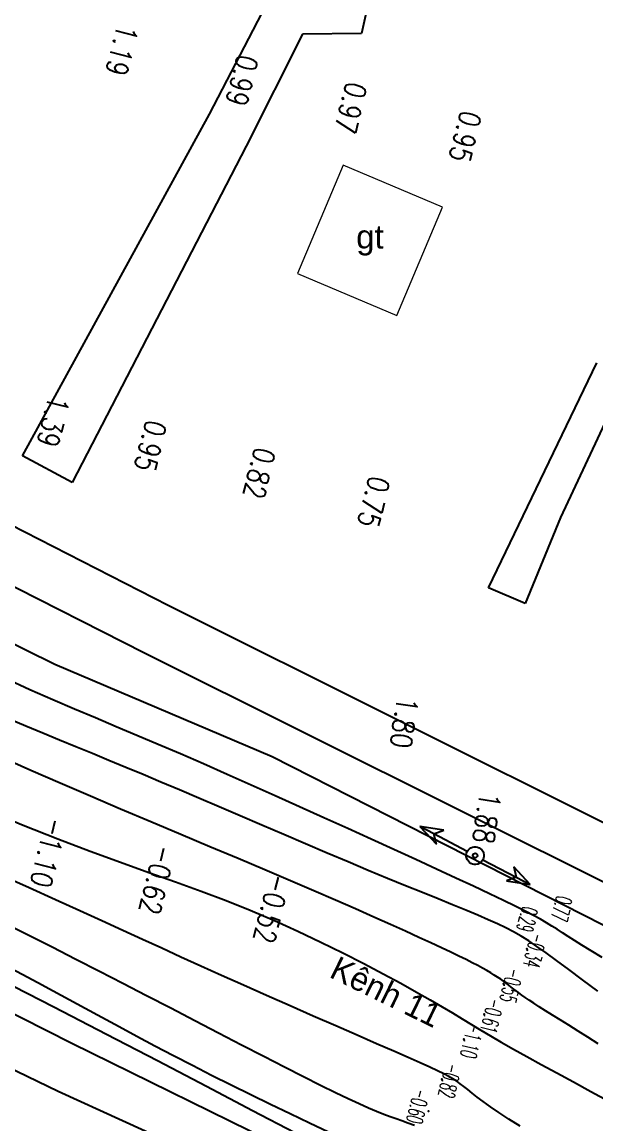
# Model space of a CAD drawing. Header units: metres. Extents: x 583412 to 583840, y 1186334 to 1187497.
# Drawn here: x 583758.48 to 583782.8, y 1187309.57 to 1187356.22 of the extents above; entities that cross this region are included whole.
import ezdxf
from ezdxf.enums import TextEntityAlignment as Align

# ---------------------------------------------------------------- set-up
doc = ezdxf.new("R2010")
doc.units = ezdxf.units.M
doc.header["$MEASUREMENT"] = 0
doc.layers.get('0').update_dxf_attribs({"lineweight": 35})
for name, color, linetype in [('$For$Printing$', 7, 'Continuous'), ('1111DONG MUC', 2, 'Continuous'), ('CaoDoTN', 2, 'Continuous'), ('DienHaThe-KHKS', 7, 'Continuous'), ('Docao', 22, 'Continuous'), ('KS.leduongdat', 36, 'Continuous'), ('ks.text ks', 7, 'Continuous'), ('KS_muong ao', 4, 'TALUYPHAI-KHKS'), ('TEXT NHA', 5, 'Continuous')]:
    doc.layers.add(name, color=color, linetype=linetype)
doc.layers.add('1.KS.NHA', color=225, linetype='Continuous', lineweight=13)
doc.styles.add('ChuSo', font='vnsimple.shx')
doc.styles.get("Standard").update_dxf_attribs({"font": 'arial.ttf'})
doc.styles.add('TENSONG', font='VAPTIMI.TTF')
doc.linetypes.add('TALUYPHAI-KHKS', pattern='A,5,[130,ltypeshp,S=5,R=0,X=0,Y=-5],10,[130,ltypeshp,S=5,R=0,X=0,Y=-5],10,[130,ltypeshp,S=10,R=0,X=0,Y=-10],5', length=30)

# ---------------------------------------------------------------- blocks, each defined once
blk = doc.blocks.new('CDHT')
at = {"layer": 'DienHaThe-KHKS', "color": 6}
for p, q in [((-5.58, 1.11), (-8.8, 0)), ((-5.58, 1.11), (-8.8, 0)), ((-5.58, 1.11), (-8.8, 0)), ((-5.58, 1.11), (-8.8, 0)), ((-6.56, 0), (-5.58, 1.11)), ((-6.56, 0), (-5.58, 1.11)), ((-6.56, 0), (-5.58, 1.11)), ((-6.56, 0), (-5.58, 1.11)), ((8.79, -0.01), (5.58, 1.1)), ((5.58, 1.1), (6.56, -0.01)), ((8.79, -0.01), (5.58, 1.1)), ((5.58, 1.1), (6.56, -0.01)), ((8.79, -0.01), (5.58, 1.1)), ((5.58, 1.1), (6.56, -0.01)), ((8.79, -0.01), (5.58, 1.1)), ((5.58, 1.1), (6.56, -0.01)), ((-8.8, 0), (-5.58, -1.11)), ((-6.56, 0), (-8.8, 0)), ((-8.8, 0), (-5.58, -1.11)), ((-6.56, 0), (-8.8, 0)), ((-8.8, 0), (-5.58, -1.11)), ((-6.56, 0), (-8.8, 0)), ((-8.8, 0), (-5.58, -1.11)), ((-6.56, 0), (-8.8, 0)), ((-1.25, 0), (-6.56, 0)), ((-5.58, -1.11), (-6.56, 0)), ((-1.25, 0), (-6.56, 0)), ((-5.58, -1.11), (-6.56, 0)), ((-1.25, 0), (-6.56, 0)), ((-5.58, -1.11), (-6.56, 0)), ((-1.25, 0), (-6.56, 0)), ((-5.58, -1.11), (-6.56, 0)), ((1.25, -0.01), (6.56, -0.01)), ((1.25, -0.01), (6.56, -0.01)), ((1.25, -0.01), (6.56, -0.01)), ((1.25, -0.01), (6.56, -0.01)), ((6.56, -0.01), (5.58, -1.12)), ((5.58, -1.12), (8.79, -0.01)), ((6.56, -0.01), (5.58, -1.12)), ((5.58, -1.12), (8.79, -0.01)), ((6.56, -0.01), (5.58, -1.12)), ((5.58, -1.12), (8.79, -0.01)), ((6.56, -0.01), (5.58, -1.12)), ((5.58, -1.12), (8.79, -0.01)), ((6.56, -0.01), (8.79, -0.01)), ((6.56, -0.01), (8.79, -0.01)), ((6.56, -0.01), (8.79, -0.01)), ((6.56, -0.01), (8.79, -0.01))]:
    blk.add_line(p, q, dxfattribs=at)
for major_axis in [(0.883, 0.883), (0.883, 0.883), (0.883, 0.883), (0.883, 0.883), (0.883, 0.883), (0.883, 0.883), (0.883, 0.883), (0.883, 0.883), (-0.226, 0.226), (-0.226, 0.226), (-0.226, 0.226), (-0.226, 0.226), (-0.226, 0.226), (-0.226, 0.226), (-0.226, 0.226), (-0.226, 0.226)]:
    blk.add_ellipse((0, -0.01), major_axis=major_axis, ratio=1, dxfattribs=at)

msp = doc.modelspace()

# ---------------------------------------------------------------- linework, layer by layer
at = {"layer": '$For$Printing$', "color": 252}
for p, q in [((583758.821, 1187327.955), (583757.79, 1187328.424)), ((583759.788, 1187327.528), (583758.821, 1187327.955)), ((583760.706, 1187327.132), (583759.788, 1187327.528)), ((583761.595, 1187326.756), (583760.706, 1187327.132)), ((583762.472, 1187326.389), (583761.595, 1187326.756)), ((583763.353, 1187326.02), (583762.472, 1187326.389)), ((583764.258, 1187325.638), (583763.353, 1187326.02)), ((583765.198, 1187325.234), (583764.258, 1187325.638)), ((583766.172, 1187324.81), (583765.198, 1187325.234)), ((583758.856, 1187324.539), (583757.634, 1187325.08)), ((583767.171, 1187324.37), (583766.172, 1187324.81)), ((583760.107, 1187323.993), (583758.856, 1187324.539)), ((583768.188, 1187323.918), (583767.171, 1187324.37)), ((583761.38, 1187323.444), (583760.107, 1187323.993)), ((583769.216, 1187323.458), (583768.188, 1187323.918)), ((583762.662, 1187322.897), (583761.38, 1187323.444)), ((583770.246, 1187322.995), (583769.216, 1187323.458)), ((583763.942, 1187322.355), (583762.662, 1187322.897)), ((583771.271, 1187322.532), (583770.246, 1187322.995)), ((583772.284, 1187322.072), (583771.271, 1187322.532)), ((583765.206, 1187321.822), (583763.942, 1187322.355)), ((583773.276, 1187321.622), (583772.284, 1187322.072)), ((583766.442, 1187321.303), (583765.206, 1187321.822)), ((583774.24, 1187321.183), (583773.276, 1187321.622)), ((583767.637, 1187320.801), (583766.442, 1187321.303)), ((583775.164, 1187320.761), (583774.24, 1187321.183)), ((583768.778, 1187320.32), (583767.637, 1187320.801)), ((583776.041, 1187320.359), (583775.164, 1187320.761)), ((583769.852, 1187319.864), (583768.778, 1187320.32)), ((583776.86, 1187319.981), (583776.041, 1187320.359)), ((583770.85, 1187319.437), (583769.852, 1187319.864)), ((583777.612, 1187319.631), (583776.86, 1187319.981)), ((583778.289, 1187319.313), (583777.612, 1187319.631)), ((583771.77, 1187319.039), (583770.85, 1187319.437)), ((583778.88, 1187319.031), (583778.289, 1187319.313)), ((583772.616, 1187318.669), (583771.77, 1187319.039)), ((583773.39, 1187318.327), (583772.616, 1187318.669)), ((583779.379, 1187318.788), (583778.88, 1187319.031)), ((583779.798, 1187318.578), (583779.379, 1187318.788)), ((583774.094, 1187318.013), (583773.39, 1187318.327)), ((583780.15, 1187318.395), (583779.798, 1187318.578)), ((583780.448, 1187318.234), (583780.15, 1187318.395)), ((583780.706, 1187318.086), (583780.448, 1187318.234)), ((583757.7, 1187318.104), (583758.743, 1187317.579)), ((583774.73, 1187317.725), (583774.094, 1187318.013)), ((583775.301, 1187317.465), (583774.73, 1187317.725)), ((583780.938, 1187317.947), (583780.706, 1187318.086)), ((583781.158, 1187317.809), (583780.938, 1187317.947)), ((583781.38, 1187317.666), (583781.158, 1187317.809)), ((583758.743, 1187317.579), (583759.762, 1187317.063)), ((583775.81, 1187317.231), (583775.301, 1187317.465)), ((583781.618, 1187317.511), (583781.38, 1187317.666)), ((583781.889, 1187317.336), (583781.618, 1187317.511)), ((583782.209, 1187317.134), (583781.889, 1187317.336)), ((583759.762, 1187317.063), (583760.766, 1187316.551)), ((583776.258, 1187317.023), (583775.81, 1187317.231)), ((583776.651, 1187316.837), (583776.258, 1187317.023)), ((583776.995, 1187316.673), (583776.651, 1187316.837)), ((583782.598, 1187316.894), (583782.209, 1187317.134)), ((583783.07, 1187316.609), (583782.598, 1187316.894)), ((583760.766, 1187316.551), (583761.762, 1187316.04)), ((583777.296, 1187316.526), (583776.995, 1187316.673)), ((583777.558, 1187316.394), (583777.296, 1187316.526)), ((583777.789, 1187316.275), (583777.558, 1187316.394)), ((583761.762, 1187316.04), (583762.759, 1187315.527)), ((583777.992, 1187316.165), (583777.789, 1187316.275)), ((583778.175, 1187316.063), (583777.992, 1187316.165)), ((583778.341, 1187315.964), (583778.175, 1187316.063)), ((583778.494, 1187315.87), (583778.341, 1187315.964)), ((583778.635, 1187315.779), (583778.494, 1187315.87)), ((583757.576, 1187315.678), (583759.831, 1187314.524)), ((583762.759, 1187315.527), (583763.764, 1187315.007)), ((583778.765, 1187315.691), (583778.635, 1187315.779)), ((583778.887, 1187315.606), (583778.765, 1187315.691)), ((583779.001, 1187315.523), (583778.887, 1187315.606)), ((583779.109, 1187315.441), (583779.001, 1187315.523)), ((583779.214, 1187315.361), (583779.109, 1187315.441)), ((583763.764, 1187315.007), (583764.782, 1187314.48)), ((583779.317, 1187315.281), (583779.214, 1187315.361)), ((583779.422, 1187315.2), (583779.317, 1187315.281)), ((583779.535, 1187315.114), (583779.422, 1187315.2)), ((583779.661, 1187315.021), (583779.535, 1187315.114)), ((583779.805, 1187314.919), (583779.661, 1187315.021)), ((583779.971, 1187314.804), (583779.805, 1187314.919)), ((583759.831, 1187314.524), (583762.057, 1187313.374)), ((583764.782, 1187314.48), (583765.801, 1187313.951)), ((583780.166, 1187314.675), (583779.971, 1187314.804)), ((583780.393, 1187314.528), (583780.166, 1187314.675)), ((583780.657, 1187314.361), (583780.393, 1187314.528)), ((583780.956, 1187314.175), (583780.657, 1187314.361)), ((583781.288, 1187313.969), (583780.956, 1187314.175)), ((583765.801, 1187313.951), (583766.807, 1187313.429)), ((583781.65, 1187313.744), (583781.288, 1187313.969)), ((583782.04, 1187313.499), (583781.65, 1187313.744)), ((583762.057, 1187313.374), (583764.222, 1187312.248)), ((583766.807, 1187313.429), (583767.786, 1187312.922)), ((583782.456, 1187313.236), (583782.04, 1187313.499)), ((583782.893, 1187312.955), (583782.456, 1187313.236)), ((583767.786, 1187312.922), (583768.723, 1187312.438)), ((583764.222, 1187312.248), (583766.296, 1187311.165)), ((583768.723, 1187312.438), (583769.603, 1187311.987)), ((583769.603, 1187311.987), (583770.412, 1187311.575)), ((583770.412, 1187311.575), (583771.136, 1187311.212)), ((583771.136, 1187311.212), (583771.763, 1187310.903)), ((583766.296, 1187311.165), (583768.245, 1187310.143)), ((583771.763, 1187310.903), (583772.303, 1187310.645)), ((583772.303, 1187310.645), (583772.765, 1187310.43)), ((583772.765, 1187310.43), (583773.163, 1187310.253)), ((583773.163, 1187310.253), (583773.506, 1187310.108)), ((583768.245, 1187310.143), (583770.039, 1187309.203)), ((583773.506, 1187310.108), (583773.808, 1187309.987)), ((583773.808, 1187309.987), (583774.079, 1187309.884)), ((583774.079, 1187309.884), (583774.331, 1187309.794)), ((583774.331, 1187309.794), (583774.577, 1187309.708)), ((583774.577, 1187309.708), (583774.831, 1187309.619)), ((583774.831, 1187309.619), (583775.107, 1187309.518))]:
    msp.add_line(p, q, dxfattribs=at)
at = {"layer": '$For$Printing$', "color": 40}
for p, q in [((583758.649, 1187326.416), (583757.915, 1187326.726)), ((583759.366, 1187326.117), (583758.649, 1187326.416)), ((583760.072, 1187325.824), (583759.366, 1187326.117)), ((583760.77, 1187325.536), (583760.072, 1187325.824)), ((583761.466, 1187325.248), (583760.77, 1187325.536)), ((583762.167, 1187324.958), (583761.466, 1187325.248)), ((583762.88, 1187324.662), (583762.167, 1187324.958)), ((583763.61, 1187324.358), (583762.88, 1187324.662)), ((583764.365, 1187324.042), (583763.61, 1187324.358)), ((583765.15, 1187323.711), (583764.365, 1187324.042)), ((583765.972, 1187323.363), (583765.15, 1187323.711)), ((583766.835, 1187322.995), (583765.972, 1187323.363)), ((583756.932, 1187322.881), (583758.526, 1187322.225)), ((583767.73, 1187322.612), (583766.835, 1187322.995)), ((583768.646, 1187322.219), (583767.73, 1187322.612)), ((583758.526, 1187322.225), (583760.005, 1187321.642)), ((583769.573, 1187321.822), (583768.646, 1187322.219)), ((583760.005, 1187321.642), (583761.377, 1187321.121)), ((583770.498, 1187321.426), (583769.573, 1187321.822)), ((583761.377, 1187321.121), (583762.655, 1187320.652)), ((583771.411, 1187321.037), (583770.498, 1187321.426)), ((583772.301, 1187320.661), (583771.411, 1187321.037)), ((583762.655, 1187320.652), (583763.855, 1187320.22)), ((583773.156, 1187320.303), (583772.301, 1187320.661)), ((583758.786, 1187319.562), (583757.586, 1187320.102)), ((583763.855, 1187320.22), (583764.99, 1187319.813)), ((583773.967, 1187319.967), (583773.156, 1187320.303)), ((583764.99, 1187319.813), (583766.076, 1187319.419)), ((583774.732, 1187319.654), (583773.967, 1187319.967)), ((583775.447, 1187319.362), (583774.732, 1187319.654)), ((583759.906, 1187319.056), (583758.786, 1187319.562)), ((583766.076, 1187319.419), (583767.126, 1187319.023)), ((583776.113, 1187319.093), (583775.447, 1187319.362)), ((583760.931, 1187318.592), (583759.906, 1187319.056)), ((583767.126, 1187319.023), (583768.155, 1187318.613)), ((583776.726, 1187318.844), (583776.113, 1187319.093)), ((583777.286, 1187318.615), (583776.726, 1187318.844)), ((583761.872, 1187318.163), (583760.931, 1187318.592)), ((583768.155, 1187318.613), (583769.174, 1187318.181)), ((583777.791, 1187318.405), (583777.286, 1187318.615)), ((583778.24, 1187318.214), (583777.791, 1187318.405)), ((583778.633, 1187318.039), (583778.24, 1187318.214)), ((583762.75, 1187317.761), (583761.872, 1187318.163)), ((583763.587, 1187317.378), (583762.75, 1187317.761)), ((583769.174, 1187318.181), (583770.175, 1187317.73)), ((583770.175, 1187317.73), (583771.148, 1187317.271)), ((583778.985, 1187317.872), (583778.633, 1187318.039)), ((583779.311, 1187317.703), (583778.985, 1187317.872)), ((583764.403, 1187317.005), (583763.587, 1187317.378)), ((583771.148, 1187317.271), (583772.081, 1187316.812)), ((583779.628, 1187317.522), (583779.311, 1187317.703)), ((583779.953, 1187317.32), (583779.628, 1187317.522)), ((583780.301, 1187317.087), (583779.953, 1187317.32)), ((583765.219, 1187316.633), (583764.403, 1187317.005)), ((583772.081, 1187316.812), (583772.964, 1187316.361)), ((583780.69, 1187316.812), (583780.301, 1187317.087)), ((583781.135, 1187316.487), (583780.69, 1187316.812)), ((583766.057, 1187316.253), (583765.219, 1187316.633)), ((583772.964, 1187316.361), (583773.786, 1187315.929)), ((583781.649, 1187316.104), (583781.135, 1187316.487)), ((583757.828, 1187316.259), (583758.491, 1187315.905)), ((583758.491, 1187315.905), (583759.149, 1187315.552)), ((583766.937, 1187315.857), (583766.057, 1187316.253)), ((583767.872, 1187315.439), (583766.937, 1187315.857)), ((583773.786, 1187315.929), (583774.535, 1187315.523)), ((583782.232, 1187315.669), (583781.649, 1187316.104)), ((583759.149, 1187315.552), (583759.807, 1187315.197)), ((583768.847, 1187315.007), (583767.872, 1187315.439)), ((583774.535, 1187315.523), (583775.201, 1187315.154)), ((583782.878, 1187315.189), (583782.232, 1187315.669)), ((583759.807, 1187315.197), (583760.475, 1187314.835)), ((583769.839, 1187314.569), (583768.847, 1187315.007)), ((583775.201, 1187315.154), (583775.777, 1187314.825)), ((583760.475, 1187314.835), (583761.159, 1187314.464)), ((583761.159, 1187314.464), (583761.866, 1187314.082)), ((583770.824, 1187314.135), (583769.839, 1187314.569)), ((583775.777, 1187314.825), (583776.278, 1187314.533)), ((583776.278, 1187314.533), (583776.724, 1187314.267)), ((583761.866, 1187314.082), (583762.595, 1187313.689)), ((583771.78, 1187313.716), (583770.824, 1187314.135)), ((583776.724, 1187314.267), (583777.133, 1187314.019)), ((583777.133, 1187314.019), (583777.524, 1187313.781)), ((583762.595, 1187313.689), (583763.345, 1187313.288)), ((583772.682, 1187313.321), (583771.78, 1187313.716)), ((583777.524, 1187313.781), (583777.918, 1187313.542)), ((583777.918, 1187313.542), (583778.333, 1187313.295)), ((583763.345, 1187313.288), (583764.114, 1187312.881)), ((583773.508, 1187312.96), (583772.682, 1187313.321)), ((583778.333, 1187313.295), (583778.789, 1187313.029)), ((583764.114, 1187312.881), (583764.9, 1187312.469)), ((583774.235, 1187312.643), (583773.508, 1187312.96)), ((583774.845, 1187312.377), (583774.235, 1187312.643)), ((583778.789, 1187313.029), (583779.3, 1187312.739)), ((583779.3, 1187312.739), (583779.867, 1187312.424)), ((583764.9, 1187312.469), (583765.701, 1187312.054)), ((583775.347, 1187312.156), (583774.845, 1187312.377)), ((583775.755, 1187311.974), (583775.347, 1187312.156)), ((583779.867, 1187312.424), (583780.483, 1187312.086)), ((583765.701, 1187312.054), (583766.515, 1187311.639)), ((583776.084, 1187311.823), (583775.755, 1187311.974)), ((583776.349, 1187311.695), (583776.084, 1187311.823)), ((583776.564, 1187311.583), (583776.349, 1187311.695)), ((583780.483, 1187312.086), (583781.144, 1187311.726)), ((583781.144, 1187311.726), (583781.844, 1187311.346)), ((583766.515, 1187311.639), (583767.34, 1187311.226)), ((583767.34, 1187311.226), (583768.174, 1187310.816)), ((583776.743, 1187311.48), (583776.564, 1187311.583)), ((583776.901, 1187311.378), (583776.743, 1187311.48)), ((583777.052, 1187311.269), (583776.901, 1187311.378)), ((583777.206, 1187311.151), (583777.052, 1187311.269)), ((583781.844, 1187311.346), (583782.579, 1187310.948)), ((583768.174, 1187310.816), (583769.011, 1187310.41)), ((583777.371, 1187311.019), (583777.206, 1187311.151)), ((583777.557, 1187310.871), (583777.371, 1187311.019)), ((583777.772, 1187310.704), (583777.557, 1187310.871)), ((583782.579, 1187310.948), (583783.344, 1187310.534)), ((583769.011, 1187310.41), (583769.844, 1187310.011)), ((583778.026, 1187310.513), (583777.772, 1187310.704)), ((583778.328, 1187310.297), (583778.026, 1187310.513)), ((583778.687, 1187310.051), (583778.328, 1187310.297)), ((583769.844, 1187310.011), (583770.667, 1187309.619)), ((583779.108, 1187309.774), (583778.687, 1187310.051)), ((583770.667, 1187309.619), (583771.472, 1187309.236)), ((583779.587, 1187309.469), (583779.108, 1187309.774))]:
    msp.add_line(p, q, dxfattribs=at)
at = {"layer": '1.KS.NHA', "color": 225, "linetype": 'Continuous'}
for p, q in [((583772.088, 1187350.169), (583770.149, 1187345.575)), ((583776.304, 1187348.391), (583772.088, 1187350.169)), ((583774.365, 1187343.797), (583776.304, 1187348.391)), ((583770.149, 1187345.575), (583774.365, 1187343.797))]:
    msp.add_line(p, q, dxfattribs=at)
at = {"layer": '1111DONG MUC'}
for p in [(583779.873, 1187316.979), (583778.88, 1187315.505, -0.238), (583778.059, 1187314.216, -0.238), (583777.202, 1187313.154, -0.238), (583776.268, 1187311.465, -0.238), (583775.712, 1187310.11, -0.238)]:
    msp.add_point(p, dxfattribs=at)
at = {"layer": 'KS.leduongdat'}
for p, q in [((583736.197, 1187346.061), (583764.673, 1187331.533)), ((583735.036, 1187344.016), (583763.67, 1187329.52)), ((583764.673, 1187331.533), (583807.342, 1187310.251)), ((583763.67, 1187329.52), (583806.323, 1187308.226)), ((583760.015, 1187310.938, 1.748), (583751.566, 1187315.022, 1.748)), ((583773.272, 1187304.923, 1.748), (583760.015, 1187310.938, 1.748))]:
    msp.add_line(p, q, dxfattribs=at)
at = {"layer": 'KS_muong ao', "color": 125, "linetype": 'TALUYPHAI-KHKS', "ltscale": 0.03}
for p, q in [((583766.421, 1187352.329, 0.899), (583770.23, 1187359.655, 0.899)), ((583773.371, 1187358.01, 0.899), (583772.864, 1187355.741, 0.899)), ((583770.371, 1187355.705, 0.899), (583767.981, 1187350.973, 0.899)), ((583772.864, 1187355.741, 0.899), (583770.371, 1187355.705, 0.899)), ((583758.511, 1187337.856, 0.471), (583766.421, 1187352.329, 0.471)), ((583767.981, 1187350.973, 0.899), (583760.605, 1187336.725, 0.899)), ((583760.605, 1187336.725, 0.471), (583758.511, 1187337.856, 0.471))]:
    msp.add_line(p, q, dxfattribs=at)
at = {"layer": 'KS_muong ao', "color": 125, "ltscale": 0.03}
for p, q in [((583733.131, 1187342.15), (583759.878, 1187329.032)), ((583778.249, 1187332.262), (583782.834, 1187341.799)), ((583784.197, 1187341.444), (583781.299, 1187335.243)), ((583781.299, 1187335.243), (583779.804, 1187331.602)), ((583779.804, 1187331.602), (583778.249, 1187332.262)), ((583759.878, 1187329.032), (583769.079, 1187325.132)), ((583760.599, 1187312.971), (583730.409, 1187328.175)), ((583769.079, 1187325.132), (583791.905, 1187313.51)), ((583788.253, 1187299.417), (583760.599, 1187312.971))]:
    msp.add_line(p, q, dxfattribs=at)

# ---------------------------------------------------------------- block references
at = {"xscale": 0.2999999998969128, "yscale": 0.2999999998137355, "zscale": 0.2999999998969128, "rotation": 332.3651491012771}
msp.add_blockref('CDHT', (583777.681, 1187320.933, 1.634), dxfattribs=at)

# ---------------------------------------------------------------- texts
at = {"layer": '1111DONG MUC', "style": 'ChuSo', "width": 0.5}
for s, p in [('0.77', (583781.005, 1187318.752)), ('0.29', (583779.548, 1187318.302)), ('-0.34', (583779.873, 1187316.979)), ('-0.55', (583778.88, 1187315.505, -0.238)), ('-0.61', (583778.059, 1187314.216, -0.238)), ('-1.10', (583777.202, 1187313.154, -0.238)), ('-0.82', (583776.268, 1187311.465, -0.238)), ('-0.60', (583774.919, 1187310.389, -0.238))]:
    msp.add_text(s, height=0.7, rotation=256.5354, dxfattribs=at).set_placement(p, align=Align.CENTER)
at = {"layer": 'CaoDoTN', "style": 'ChuSo', "width": 0.8}
for s, p in [('1.19', (583762.274, 1187355.128)), ('0.99', (583767.366, 1187353.851)), ('0.97', (583771.973, 1187352.696)), ('0.95', (583776.823, 1187351.48)), ('1.39', (583759.365, 1187339.413)), ('0.95', (583763.487, 1187338.38)), ('0.82', (583768.095, 1187337.225)), ('0.75', (583772.945, 1187336.009)), ('-1.10', (583759.171, 1187321.163)), ('-0.62', (583763.778, 1187320.008)), ('-0.52', (583768.628, 1187318.792))]:
    msp.add_text(s, height=0.9, rotation=255.9262, dxfattribs=at).set_placement(p, align=Align.CENTER)
at = {"layer": 'Docao', "color": 3, "style": 'ChuSo', "width": 0.8}
for s, p in [('1.80', (583774.228, 1187326.625, 1.801)), ('1.88', (583777.728, 1187322.584, 1.88))]:
    msp.add_text(s, height=0.9, rotation=261.5963, dxfattribs=at).set_placement(p, align=Align.CENTER)
at = {"layer": 'ks.text ks', "style": 'TENSONG'}
msp.add_text('Keânh 11', height=1, rotation=333.9142, dxfattribs=at).set_placement((583773.694, 1187314.712), align=Align.CENTER)
at = {"layer": 'TEXT NHA', "linetype": 'Continuous'}
msp.add_text('gt', height=1, dxfattribs=at).set_placement((583773.226, 1187346.983), align=Align.MIDDLE)

doc.saveas('drawing.dxf')
